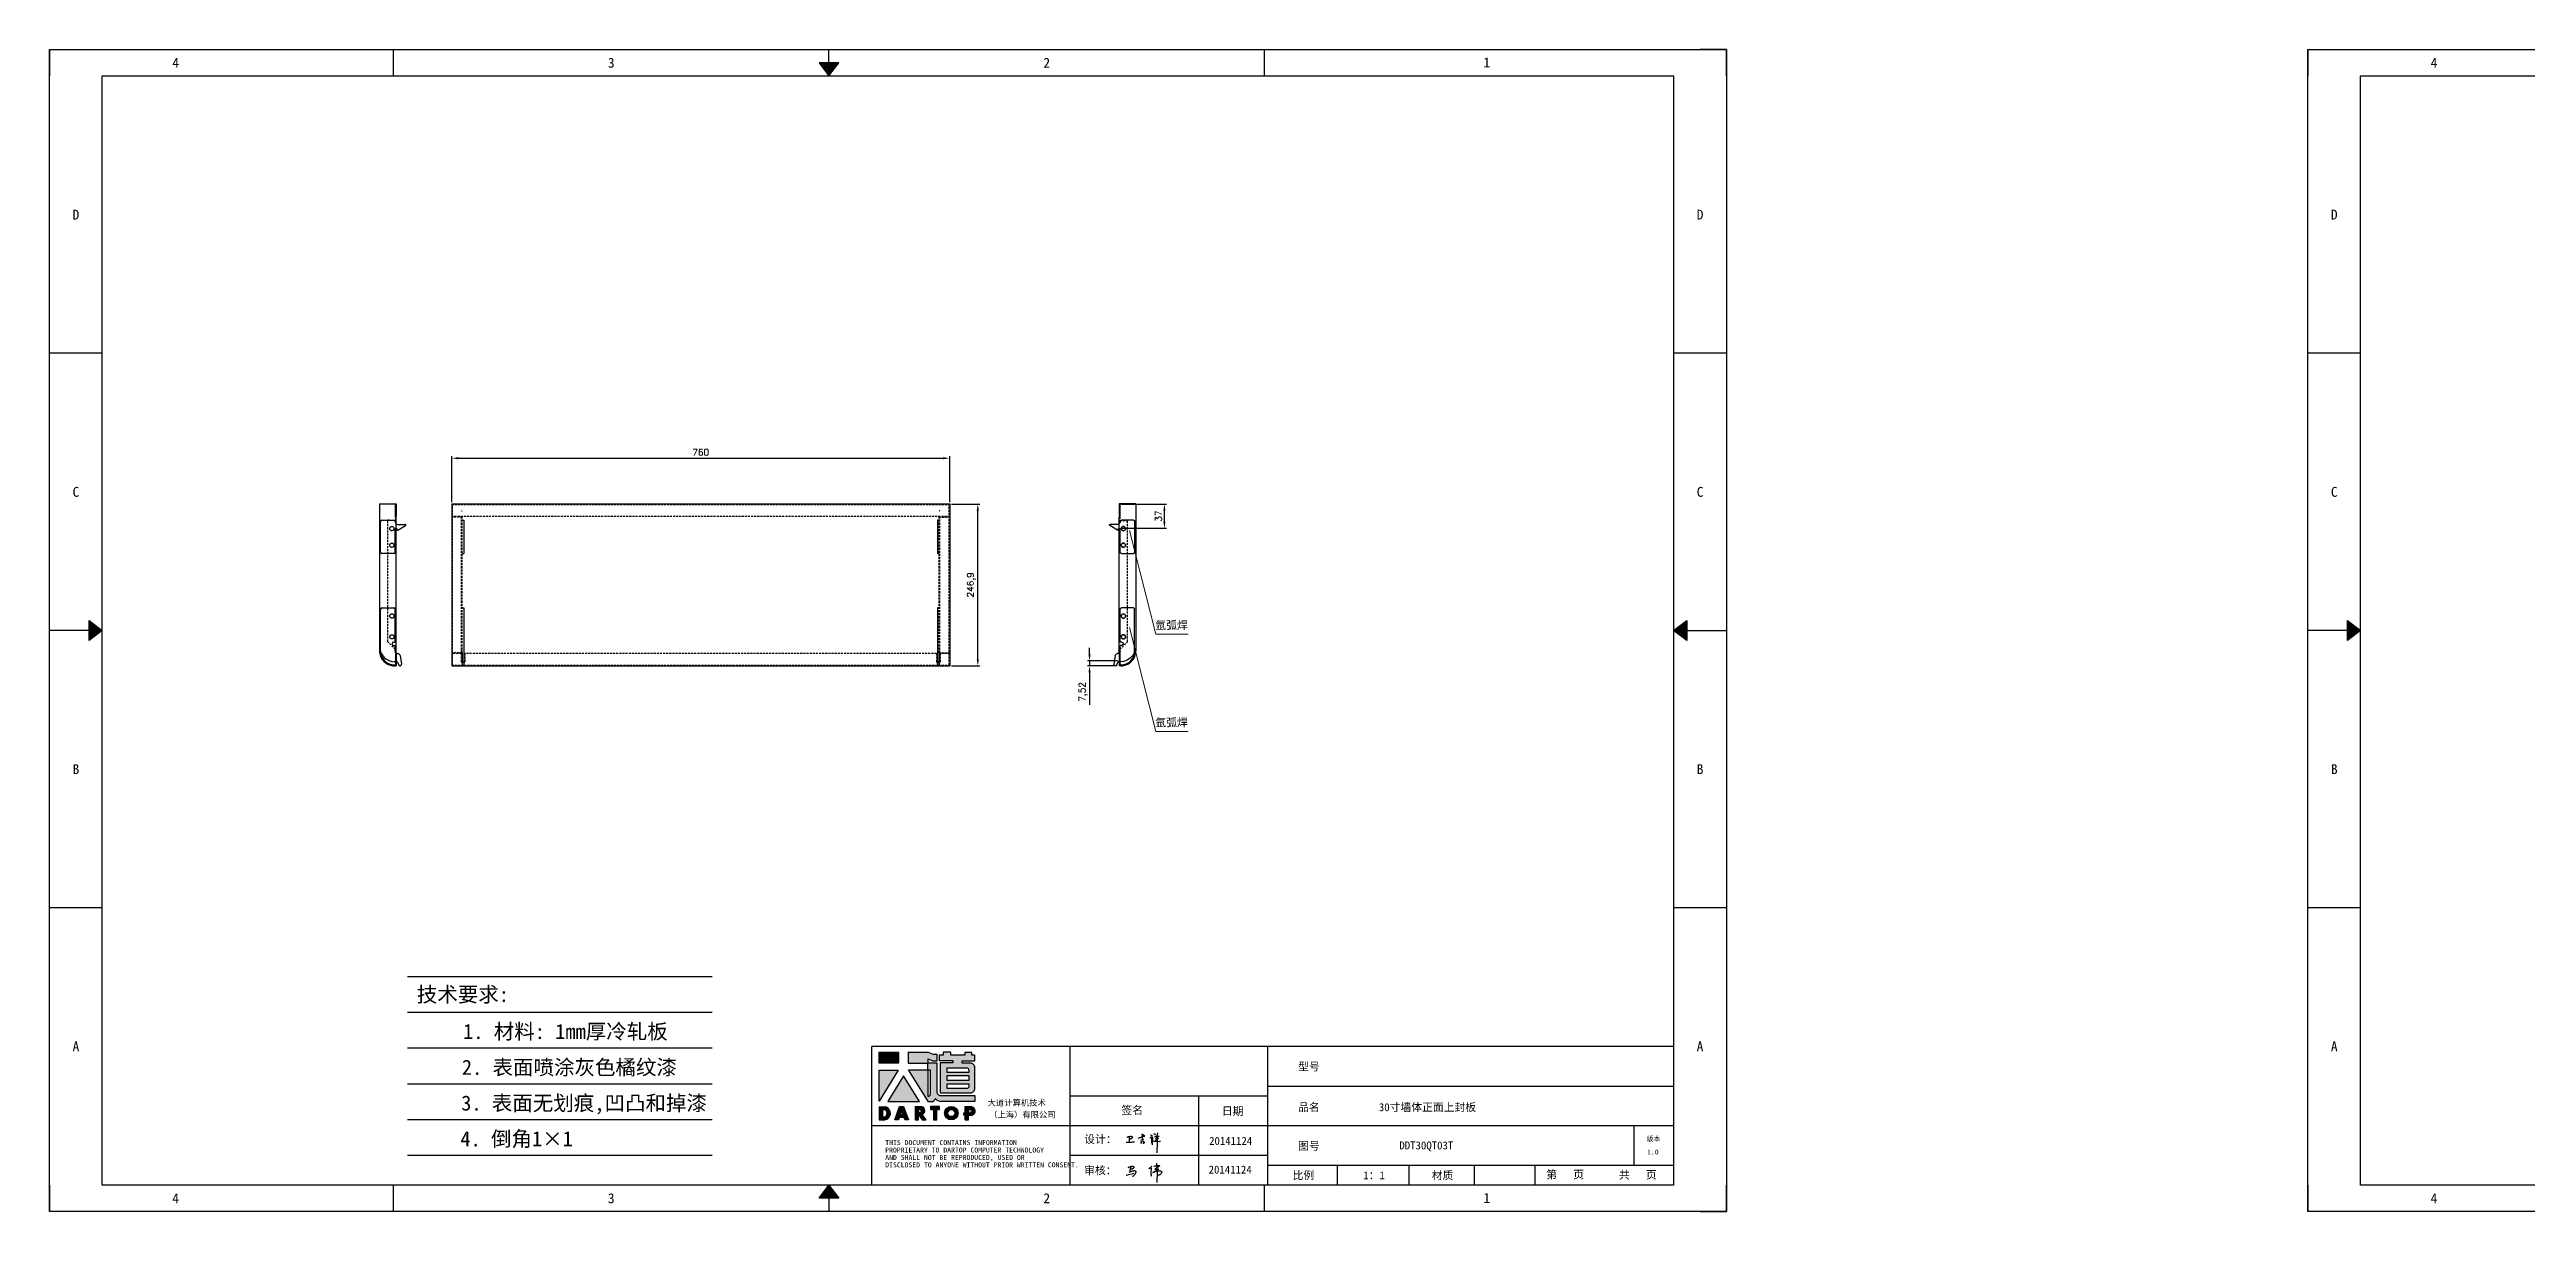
# Model space of a CAD drawing. Header units: millimetres. Extents: x 25928 to 50356, y -44172 to 20163.
# Drawn here: x 27095 to 30876, y -4038 to -2265 of the extents above; entities that cross this region are included whole.
import ezdxf
from ezdxf.enums import TextEntityAlignment as Align

# ---------------------------------------------------------------- set-up
doc = ezdxf.new("R2010")
doc.units = ezdxf.units.MM
doc.linetypes.add('DOT', pattern=[0.25, 0, -0.25])
doc.linetypes.add('HIDDEN2', pattern=[4.7625, 3.175, -1.5875])
for name, color, linetype in [('4', 7, 'Continuous'), ('hidden', 3, 'HIDDEN2'), ('print', 30, 'Continuous')]:
    doc.layers.add(name, color=color, linetype=linetype)
doc.layers.add('dim', color=2, linetype='Continuous', lineweight=9)
doc.styles.add('Dartop', font='')
doc.styles.add('HZ', font='')
doc.styles.add('hzHT', font='simhei.ttf')
doc.styles.get("Standard").update_dxf_attribs({"font": 'txt', "bigfont": 'gbcbig.shx'})
doc.styles.get('Dartop').set_extended_font_data('FangSong_GB2312')
doc.styles.get('HZ').set_extended_font_data('SimSun')
doc.dimstyles.new('2-small', dxfattribs={"dimtxt": 10, "dimasz": 10, "dimexe": 3, "dimexo": 3, "dimgap": 4, "dimtad": 1, "dimtxsty": 'Standard', "dimcen": 5, "dimadec": 0, "dimazin": 0, "dimtfac": 1, "dimtmove": 0, "dimatfit": 3, "dimfxl": 0, "dimarcsym": 0})

# ---------------------------------------------------------------- blocks, each defined once
blk = doc.blocks.new('*U405')
at = {"color": 254, "linetype": 'Continuous', "extrusion": (0, 0, -1)}
for points in [[(-17, 0.333), (-16.812, 0.25), (-17, 0.5)], [(-17, 0.333), (-17, 0.5), (-17.188, 0.25)], [(-17, 0.333), (-17.188, 0.25), (-16.812, 0.25)]]:
    blk.add_solid(points, dxfattribs=at)
blk = doc.blocks.new('*U404')
at = {"color": 254, "linetype": 'Continuous', "extrusion": (0, 0, -1)}
for points in [[(-33.167, 11), (-33, 11), (-33.25, 11.188)], [(-33.167, 11), (-33.25, 10.812), (-33, 11)], [(-33.167, 11), (-33.25, 11.188), (-33.25, 10.812)]]:
    blk.add_solid(points, dxfattribs=at)
blk = doc.blocks.new('*U406')
at = {"color": 254, "linetype": 'Continuous'}
for points in [[(17, 21.667), (17.188, 21.75), (16.812, 21.75)], [(17, 21.667), (16.812, 21.75), (17, 21.5)], [(17, 21.667), (17, 21.5), (17.188, 21.75)]]:
    blk.add_solid(points, dxfattribs=at)
blk = doc.blocks.new('*U403')
at = {"color": 254, "linetype": 'Continuous', "extrusion": (0, 0, -1)}
for points in [[(-0.833, 11), (-0.75, 10.812), (-0.75, 11.188)], [(-0.833, 11), (-0.75, 11.188), (-1, 11)], [(-0.833, 11), (-1, 11), (-0.75, 10.812)]]:
    blk.add_solid(points, dxfattribs=at)
blk = doc.blocks.new('dadao')
for p, q in [((48, 19.2), (44.9, 10.4)), ((44.9, 10.4), (51.2, 10.4)), ((51.2, 10.4), (48, 19.2))]:
    blk.add_line(p, q)
for points in [[(41.8, 121.6), (41.8, 143.7), (-0.4, 143.7), (-0.4, 121.6), (41.8, 121.6)], [(104.8, 122), (104.8, 130.3), (114.1, 126.3), (124.2, 126.3), (124.2, 139.6), (115.9, 139.6), (105.1, 143.9), (61.5, 143.9)], [(61.7, 144), (61.7, 121.3), (103.9, 121.3)], [(113.4, 38.7), (105.1, 38.7), (63, 106.5), (103.9, 106.5), (103.9, 120.9), (103.9, 121.3)], [(109.7, 53.6), (109.7, 106.2), (104.3, 106.2), (104.3, 50.4), (106.6, 50.4)], [(144.6, 94.4), (144.6, 84.8), (192, 84.8), (192, 94.1), (144.9, 94.1)], [(0, 28), (0, 0), (11.8, 0)], [(0.1, 28), (14, 28)], [(7.1, 21.8), (7.1, 6.1), (12, 6.1)], [(7.1, 21.8), (11.4, 21.8)], [(76.8, 28.2), (76.8, 0), (84.1, 0), (84.1, 11.1), (91.6, -0.1), (100.3, -0.1), (91.7, 11.1)], [(76.8, 28.2), (90.6, 28.2)], [(84, 22.7), (84, 15.3), (87.2, 15.3)], [(84, 22.7), (87.3, 22.7)], [(120.2, 45), (119.5, 45), (119.5, 44.6)], [(183.7, 0), (183.7, 9.6), (180.6, 9.6), (180.6, 14.9), (183.8, 14.9), (183.8, 28.1), (196.1, 28.1), (196.5, 28.1)], [(183.7, 0), (190.9, 0), (190.9, 9.6), (198.8, 9.6)], [(194.9, 22.3), (190.8, 22.3), (190.8, 15), (194.4, 15)]]:
    blk.add_lwpolyline(points)
for points in [[(-0.3, 106.2), (40.4, 106.2), (-0.3, 39.7), (-0.3, 106.2)], [(51.7, 94.1), (18.4, 39.3), (86.2, 39.3)], [(43.8, 28.2), (51.8, 28.2), (62.6, -0.1), (55, -0.1), (53.2, 5), (42.9, 5), (41.1, 0), (33.6, 0)], [(110, 28.1), (110, 21.9), (116, 21.9), (116, -0.1), (123.2, -0.1), (123.2, 22), (129.2, 22), (129.2, 28.1), (110, 28.1)]]:
    blk.add_lwpolyline(points, close=True)
for points in [[(104.8, 122), (123.4, 122), (123.4, 60, 0.414214), (131.4, 52), (204.8, 52), (204.8, 39.1), (131.7, 39.1)], [(144.3, 110.8), (144.3, 101.8), (192.3, 101.8), (192.3, 105.5, 0.414214), (187.3, 110.5), (144.3, 110.5)], [(144.6, 77), (144.6, 67.5), (187.6, 67.5, 0.414214), (192.6, 72.5), (192.6, 76.4), (144.6, 76.4)]]:
    blk.add_lwpolyline(points, format="xyb")
blk.add_lwpolyline([(137.1, 144.2), (137.1, 137.9), (128.3, 137.9), (128.3, 126.5), (157.3, 126.5), (157.3, 121.5), (130.3, 121.5), (130.3, 57.5), (194.4, 57.5, 0.414214), (204.4, 67.5), (204.4, 111.3, 0.414214), (194.4, 121.3), (177.5, 121.3), (177.5, 126.3), (204.7, 126.3), (204.7, 137.7), (198.2, 137.7), (198.2, 143.9), (183.3, 143.9), (183.3, 138), (153, 138), (153, 144.2), (137.1, 144.2)], format="xyb", close=True)
for radius in [14.5, 7.44]:
    blk.add_circle((154.2, 14.2), radius)
for centre, radius, start, end in [((99.2, 60.7), 12.6, 305.6399, 325.969), ((8.5, 13.9), 8.49, 294.2143, 69.7177), ((9.6, 14.2), 14.4, 278.6604, 72.3203), ((86.4, 19), 3.8, 282.527, 76.7196), ((88.6, 19.4), 8.95, 290.6073, 77.2124), ((111.6, 46.7), 8.19, 282.9811, 347.6627), ((136, 61.7), 22.9, 226.7358, 259.3209), ((193.7, 18.7), 3.8, 280.9891, 72.5513), ((195.7, 18.6), 9.51, 288.8959, 85.2442)]:
    blk.add_arc(centre, radius, start, end)
blk = doc.blocks.new('h')
for p, q in [((20768, -2361), (20773, -2359)), ((20769, -2367), (20770, -2371)), ((20770, -2371), (20771, -2378)), ((20771, -2378), (20771, -2371)), ((20772, -2369), (20775, -2368)), ((20773, -2332), (20775, -2339)), ((20773, -2359), (20784, -2355)), ((20789, -2341), (20774, -2332)), ((20775, -2339), (20776, -2351)), ((20776, -2351), (20775, -2357)), ((20780, -2366), (20781, -2366)), ((20782, -2369), (20780, -2377)), ((20780, -2377), (20788, -2371)), ((20782, -2367), (20782, -2369)), ((20846, -2343), (20848, -2353)), ((20848, -2353), (20849, -2370)), ((20849, -2370), (20848, -2424))]:
    blk.add_line(p, q)
for points in [[(20697, -2372, 0.002073), (20711, -2372, 0.016137), (20720, -2371, 0.008314), (20737, -2369)], [(20699, -2348, -0.029745), (20705, -2345, -0.046842), (20708, -2344, -0.00919), (20714, -2343, -0.018517), (20717, -2343, -0.037841), (20720, -2342, -0.039541), (20723, -2343, -0.149785), (20726, -2344, -0.204935), (20727, -2347, -0.074872), (20727, -2348, -0.061615), (20726, -2350, -0.034204), (20724, -2353, -0.045776), (20722, -2354, -0.054985), (20720, -2355, -0.036348), (20717, -2357, -0.067752), (20716, -2357, -0.043553), (20713, -2357)], [(20755, -2352, -0.024077), (20760, -2350, -0.013147), (20769, -2347, -0.00522), (20775, -2344, -0.018517), (20777, -2343, -0.008274), (20786, -2341, -0.039541), (20788, -2341, -0.079216), (20789, -2341, -0.204935)], [(20813, -2350, 0.007348), (20816, -2349, 0.008421), (20818, -2347, 0.009459), (20820, -2346, -0.016325), (20821, -2346, -0.173771), (20822, -2345, -0.085159), (20824, -2346, -0.125883), (20826, -2348, -0.160659), (20827, -2350, -0.010447), (20826, -2352, -0.008247), (20826, -2355, -0.002698), (20825, -2374, 0.001562), (20824, -2384, 0.016137)], [(20817, -2335, -0.053561), (20820, -2336, -0.075272), (20821, -2337, -0.005295), (20822, -2338, -0.009337), (20823, -2339, -0.026146), (20824, -2340, -0.016644), (20824, -2341)], [(20832, -2329, -0.053561), (20835, -2330, -0.075272), (20837, -2331, -0.005295), (20838, -2333, -0.009337), (20838, -2333, -0.026146), (20839, -2334, -0.016644), (20840, -2335)], [(20836, -2344, -0.02797), (20842, -2343, -0.048868), (20846, -2342, -0.00919), (20851, -2341, -0.018517), (20854, -2341, -0.037841), (20857, -2341, -0.039541), (20859, -2342, -0.018282), (20841, -2355, -0.000937)], [(20848, -2340, 0.021784), (20850, -2336, 0.028296), (20851, -2332, 0.008136), (20852, -2328, 0.028913), (20852, -2327, 0.08193), (20852, -2326, 0.075058), (20852, -2325, 0.275043)]]:
    blk.add_lwpolyline(points, format="xyb")
for points in [[(20711, -2344), (20711, -2344), (20711, -2356), (20711, -2368), (20711, -2372)], [(20822, -2351), (20822, -2359), (20822, -2365), (20822, -2369), (20821, -2376), (20824, -2369), (20827, -2366), (20829, -2366)], [(20841, -2355), (20850, -2355), (20855, -2354), (20846, -2361), (20841, -2364), (20833, -2368), (20863, -2367), (20866, -2367)]]:
    blk.add_lwpolyline(points)
for centre, radius, start, end in [((20774, -2371), 2.3, 121.9907, 163.6016), ((20788, -2406), 40.3, 100.6183, 108.2482), ((20781, -2368), 1.15, 9.4675, 90)]:
    blk.add_arc(centre, radius, start, end)
blk = doc.blocks.new('DDDDDD')
for p, q in [((19696.1, 37799.5), (19696.1, 37810.9)), ((19705.1, 37799.3), (19698, 37811.4)), ((19689.8, 37775.3), (19689.8, 37793.5)), ((19691.8, 37795.5), (19692.1, 37795.5)), ((19738.6, 37773.3), (19691.8, 37773.3)), ((19704.7, 37798.5), (19703.6, 37798.5)), ((19738.6, 37795.5), (19703.6, 37795.5)), ((19740.6, 37793.5), (19740.6, 37775.3))]:
    blk.add_line(p, q)
for centre in [(19702.5, 37790.5), (19727.9, 37790.5)]:
    blk.add_circle(centre, 3.25)
for centre, radius, start, end in [((19697.1, 37810.9), 1, 30.6997, 180), ((19691.8, 37793.5), 2, 90, 180), ((19691.8, 37775.3), 2, 180, 270), ((19692.1, 37799.5), 4, 270, 0), ((19703.6, 37797), 1.5, 90, 270), ((19704.7, 37799), 0.5, 270, 30.6997), ((19738.6, 37793.5), 2, 0, 90), ((19738.6, 37775.3), 2, 270, 0)]:
    blk.add_arc(centre, radius, start, end)
blk = doc.blocks.new('GFARGAR')
for p, q in [((19915.4, 37803.7), (19928.7, 37805.7)), ((19842.4, 37776), (19842.4, 37794.2)), ((19894.9, 37796.2), (19844.4, 37796.2)), ((19910, 37774), (19844.4, 37774)), ((19894.9, 37793.7), (19894.9, 37796.2)), ((19899.9, 37793.7), (19899.9, 37796.2)), ((19908.9, 37796.2), (19899.9, 37796.2)), ((19912.4, 37799.7), (19912.4, 37800.2)), ((19924.6, 37799.1), (19930, 37801.9))]:
    blk.add_line(p, q)
for centre in [(19855.1, 37791.1), (19886.8, 37791.1)]:
    blk.add_circle(centre, 3.25)
for centre, radius, start, end in [((19929, 37803.7), 2, 298.0725, 98.5308), ((19844.4, 37794.2), 2, 90, 180), ((19844.4, 37776), 2, 180, 270), ((19897.4, 37793.7), 2.5, 180, 0), ((19908.9, 37799.7), 3.5, 270, 0), ((19900.9, 37796.2), 24, 292.1424, 356.2875), ((19915.9, 37800.2), 3.5, 98.5308, 180), ((19925.5, 37797.3), 2, 118.0725, 230.0086), ((19922.9, 37794.2), 2, 12.8853, 50.0086)]:
    blk.add_arc(centre, radius, start, end)
blk = doc.blocks.new('*D542')
at = {"layer": 'Defpoints', "color": 0}
for p in [(28469.2, -2888.5), (27709.2, -2958.4, 68.2), (28469.2, -2958.4, 68.2)]:
    blk.add_point(p, dxfattribs=at)
at = {"layer": 'dim', "color": 0, "lineweight": -2}
for p, q in [((27709.2, -2955.4), (27709.2, -2885.5)), ((27719.2, -2888.5), (28459.2, -2888.5)), ((28469.2, -2955.4), (28469.2, -2885.5))]:
    blk.add_line(p, q, dxfattribs=at)
at = {"layer": 'dim', "color": 0}
for points in [[(27719.2, -2886.9), (27719.2, -2890.2), (27709.2, -2888.5)], [(28459.2, -2886.9), (28459.2, -2890.2), (28469.2, -2888.5)]]:
    blk.add_solid(points, dxfattribs=at)
at = {"layer": 'dim', "color": 0, "insert": (28089.2, -2879.5), "char_height": 10, "attachment_point": 5}
blk.add_mtext('760', dxfattribs=at)
blk = doc.blocks.new('*D543')
at = {"layer": 'Defpoints', "color": 0}
for p in [(28728.1, -2958.4, 78.2), (28797, -2958.4), (28727.8, -2995.5, 78.2)]:
    blk.add_point(p, dxfattribs=at)
at = {"layer": 'dim', "color": 0, "lineweight": -2}
for p, q in [((28731.1, -2958.4), (28800, -2958.4)), ((28797, -2985.5), (28797, -2968.4)), ((28730.8, -2995.5), (28800, -2995.5))]:
    blk.add_line(p, q, dxfattribs=at)
at = {"layer": 'dim', "color": 0}
for points in [[(28795.3, -2968.4), (28798.6, -2968.4), (28797, -2958.4)], [(28795.3, -2985.5), (28798.6, -2985.5), (28797, -2995.5)]]:
    blk.add_solid(points, dxfattribs=at)
at = {"layer": 'dim', "color": 0, "insert": (28788, -2976.9), "char_height": 10, "attachment_point": 5, "rotation": 90}
blk.add_mtext('37', dxfattribs=at)
blk = doc.blocks.new('*D544')
at = {"layer": 'Defpoints', "color": 0}
for p in [(28682.7, -3205.3), (28728.1, -3205.3, 78.2), (28728.3, -3197.7, 78.2)]:
    blk.add_point(p, dxfattribs=at)
at = {"layer": 'dim', "color": 0, "lineweight": -2}
for p, q in [((28725.3, -3197.7), (28679.7, -3197.7)), ((28725.1, -3205.3), (28679.7, -3205.3)), ((28682.7, -3187.7), (28682.7, -3177.7)), ((28682.7, -3197.7), (28682.7, -3205.3)), ((28682.7, -3215.3), (28682.7, -3264.9))]:
    blk.add_line(p, q, dxfattribs=at)
at = {"layer": 'dim', "color": 0}
for points in [[(28681, -3187.7), (28684.3, -3187.7), (28682.7, -3197.7)], [(28681, -3215.3), (28684.3, -3215.3), (28682.7, -3205.3)]]:
    blk.add_solid(points, dxfattribs=at)
at = {"layer": 'dim', "color": 0, "insert": (28672.8, -3245.1), "char_height": 10, "attachment_point": 5, "rotation": 90}
blk.add_mtext('7,52', dxfattribs=at)
blk = doc.blocks.new('*D545')
at = {"layer": 'Defpoints', "color": 0}
for p in [(28469.2, -2958.4, 68.2), (28512.1, -2958.4), (28469.2, -3205.3, 13.9)]:
    blk.add_point(p, dxfattribs=at)
at = {"layer": 'dim', "color": 0, "lineweight": -2}
for p, q in [((28472.2, -2958.4), (28515.1, -2958.4)), ((28512.1, -3195.3), (28512.1, -2968.4)), ((28472.2, -3205.3), (28515.1, -3205.3))]:
    blk.add_line(p, q, dxfattribs=at)
at = {"layer": 'dim', "color": 0}
for points in [[(28510.5, -2968.4), (28513.8, -2968.4), (28512.1, -2958.4)], [(28510.5, -3195.3), (28513.8, -3195.3), (28512.1, -3205.3)]]:
    blk.add_solid(points, dxfattribs=at)
at = {"layer": 'dim', "color": 0, "insert": (28502.3, -3081.8), "char_height": 10, "attachment_point": 5, "rotation": 90}
blk.add_mtext('246,9', dxfattribs=at)

msp = doc.modelspace()

# ---------------------------------------------------------------- hatches: boundary and pattern name
for points in [[(28391.432, -3795.289), (28361.297, -3795.289), (28361.297, -3811.034), (28391.432, -3811.034)], [(28390.461, -3822.05), (28361.378, -3822.05), (28361.378, -3869.536)], [(28398.524, -3830.667), (28374.749, -3869.852), (28423.16, -3869.852)], [(28453.9, -3877.87), (28440.142, -3877.87), (28440.142, -3882.235), (28444.434, -3882.235), (28444.434, -3897.964), (28449.574, -3897.964), (28449.574, -3882.224), (28453.9, -3882.224)]]:
    msp.add_hatch(color=0).paths.add_polyline_path(points)
h = msp.add_hatch(color=0)
h.paths.add_polyline_path([(28436.466, -3804.858), (28443.116, -3807.731), (28450.307, -3807.731), (28450.307, -3798.214), (28444.375, -3798.214), (28436.645, -3795.162), (28405.671, -3795.162), (28405.671, -3811.257), (28435.808, -3811.257), (28435.808, -3811.582), (28435.808, -3821.869), (28406.584, -3821.869), (28436.643, -3870.245), (28442.596, -3870.245, 0.27937482), (28446.941, -3866.02), (28446.941, -3865.797), (28447.466, -3865.797, 0.14314537), (28455.661, -3869.967), (28507.895, -3869.967), (28507.895, -3860.793), (28455.438, -3860.793, -0.41421356), (28449.725, -3855.079), (28449.725, -3810.748), (28436.466, -3810.748)])
h.paths.add_polyline_path([(28436.112, -3822.075), (28439.942, -3822.076), (28439.942, -3859.622, -0.08893574), (28437.723, -3861.905), (28436.099, -3861.905)], flags=16)
h = msp.add_hatch(color=0)
h.paths.add_polyline_path([(28507.805, -3799.547), (28503.157, -3799.547), (28503.157, -3795.126), (28492.534, -3795.126), (28492.534, -3799.326), (28470.847, -3799.326), (28470.847, -3794.905), (28459.489, -3794.905), (28459.489, -3799.408), (28453.212, -3799.408), (28453.212, -3807.558), (28473.924, -3807.558), (28473.924, -3811.163), (28454.624, -3811.163), (28454.624, -3856.802), (28500.441, -3856.802, 0.41421356), (28507.583, -3849.66), (28507.583, -3818.405, 0.41421356), (28500.441, -3811.263), (28488.33, -3811.263), (28488.33, -3807.726), (28507.805, -3807.726)])
h.paths.add_polyline_path([(28495.381, -3819.001, -0.41421356), (28498.952, -3822.572), (28498.952, -3825.19), (28464.65, -3825.19), (28464.65, -3819.001)], flags=16)
h.paths.add_polyline_path([(28498.731, -3830.717), (28498.731, -3837.349), (28464.872, -3837.349), (28464.872, -3830.717)], flags=16)
h.paths.add_polyline_path([(28499.173, -3843.318), (28499.173, -3846.157, -0.41421356), (28495.602, -3849.728), (28464.872, -3849.728), (28464.872, -3843.318)], flags=16)
h = msp.add_hatch(color=0)
h.paths.add_polyline_path([(28371.569, -3877.942), (28361.591, -3877.942), (28361.591, -3897.904), (28369.995, -3897.904, 0.79301591)])
h.paths.add_polyline_path([(28370.143, -3893.533), (28366.654, -3893.533), (28366.654, -3882.313), (28369.757, -3882.313, -0.67136089)], flags=16)
h = msp.add_hatch(color=0)
h.paths.add_polyline_path([(28398.599, -3877.777), (28392.905, -3877.777), (28385.582, -3897.926), (28390.976, -3897.926), (28392.245, -3894.355), (28399.552, -3894.355), (28400.848, -3897.969), (28406.286, -3897.969)])
h.paths.add_polyline_path([(28398.155, -3890.506), (28393.628, -3890.506), (28395.85, -3884.175)], flags=16)
h = msp.add_hatch(color=0)
h.paths.add_polyline_path([(28426.277, -3877.791), (28416.464, -3877.791), (28416.464, -3897.937), (28421.649, -3897.937), (28421.649, -3889.95), (28426.979, -3898.009), (28433.246, -3898.009), (28427.111, -3890.001, 0.74405494)])
h.paths.add_polyline_path([(28421.602, -3886.969), (28421.602, -3881.678), (28423.92, -3881.678, -0.79680897), (28423.885, -3886.969)], flags=16)
h = msp.add_hatch(color=0)
h.paths.add_polyline_path([(28461.379, -3887.792, 1), (28482.065, -3887.792, 1)])
h.paths.add_polyline_path([(28477.036, -3887.792, -1), (28466.409, -3887.792, -1)], flags=16)
h = msp.add_hatch(color=0)
h.paths.add_polyline_path([(28501.907, -3877.839), (28501.61, -3877.839), (28492.862, -3877.839), (28492.862, -3887.241), (28490.54, -3887.241), (28490.54, -3891.057), (28492.824, -3891.057), (28492.824, -3897.902), (28497.931, -3897.902), (28497.931, -3891.031), (28503.543, -3891.031, 0.81230381)])
h.paths.add_polyline_path([(28497.855, -3887.215), (28497.855, -3881.956), (28500.762, -3881.956, -0.77821343), (28500.465, -3887.215)], flags=16)

# ---------------------------------------------------------------- linework, layer by layer
at = {"color": 0, "linetype": 'DOT'}
for p, q in [((27095.335, -2265.059), (29614.507, -2265.059)), ((30542.206, -2265.059), (33061.378, -2265.059)), ((27095.335, -3997.446), (27095.335, -2305.347)), ((29654.795, -2305.347), (29654.795, -3997.446)), ((30542.206, -3997.446), (30542.206, -2305.347)), ((29614.507, -4037.734), (27095.335, -4037.734)), ((33061.378, -4037.734), (30542.206, -4037.734))]:
    msp.add_line(p, q, dxfattribs=at)
at = {"color": 0}
for p, q in [((27095.335, -2265.059), (27095.335, -2305.347)), ((27620.249, -2305.347), (27620.249, -2265.059)), ((28285.002, -2285.203), (28285.002, -2265.059)), ((28949.755, -2305.347), (28949.755, -2265.059)), ((29654.795, -2265.059), (29614.507, -2265.059)), ((29654.795, -2305.347), (29654.795, -2265.059)), ((30542.206, -2265.059), (30542.206, -2305.347)), ((27175.911, -3997.446), (27175.911, -2305.347)), ((27175.911, -2305.347), (29574.219, -2305.347)), ((29574.219, -2305.347), (29574.219, -3997.446)), ((30622.782, -3997.446), (30622.782, -2305.347)), ((30622.782, -2305.347), (33021.09, -2305.347)), ((27175.911, -2728.372), (27095.335, -2728.372)), ((29654.795, -2728.372), (29574.219, -2728.372)), ((30622.782, -2728.372), (30542.206, -2728.372)), ((27155.767, -3151.396), (27095.335, -3151.396)), ((29594.363, -3151.396), (29654.795, -3151.396)), ((30602.638, -3151.396), (30542.206, -3151.396)), ((27175.911, -3574.421), (27095.335, -3574.421)), ((29654.795, -3574.421), (29574.219, -3574.421)), ((30622.782, -3574.421), (30542.206, -3574.421)), ((29574.219, -3785.933), (28350.47, -3785.933)), ((28350.47, -3997.446), (28350.47, -3785.933)), ((28652.63, -3785.933), (28652.63, -3997.446)), ((28954.791, -3997.446), (28954.791, -3785.933)), ((28954.791, -3846.365), (29574.219, -3846.365)), ((28652.63, -3861.473), (28954.791, -3861.473)), ((28849.034, -3861.473), (28849.034, -3997.446)), ((28350.47, -3906.797), (28652.63, -3906.797)), ((28652.63, -3906.797), (29574.219, -3906.797)), ((29513.787, -3967.23), (29513.787, -3906.797)), ((28652.63, -3952.122), (28954.791, -3952.122)), ((28954.791, -3967.23), (29574.219, -3967.23)), ((29061.098, -3997.446), (29061.098, -3967.23)), ((29170.655, -3997.446), (29170.655, -3967.23)), ((29270.252, -3997.446), (29270.252, -3967.23)), ((29362.707, -3997.446), (29362.707, -3967.23)), ((27095.335, -3997.446), (27095.335, -4037.734)), ((29574.219, -3997.446), (27175.911, -3997.446)), ((27620.249, -4037.734), (27620.249, -3997.446)), ((28949.755, -4037.734), (28949.755, -3997.446)), ((29654.795, -4037.734), (29654.795, -3997.446)), ((30542.206, -3997.446), (30542.206, -4037.734)), ((33021.09, -3997.446), (30622.782, -3997.446)), ((28285.002, -4017.59), (28285.002, -4037.734)), ((29614.507, -4037.734), (29654.795, -4037.734))]:
    msp.add_line(p, q, dxfattribs=at)
for p, q in [((27598.792, -2958.352, 78.203), (27598.792, -3182.392, 78.203)), ((27598.792, -2958.352, 78.203), (27624.192, -2958.352, 78.203)), ((27623.192, -2959.352, 78.203), (27623.192, -2977.352, 78.203)), ((27623.192, -2978.352, 78.203), (27623.192, -2959.912, 78.203)), ((27623.192, -2977.352, 78.203), (27624.192, -2977.352, 78.203)), ((27623.192, -2978.352, 78.203), (27624.192, -2978.352, 78.203)), ((27624.192, -2958.352, 78.203), (27624.192, -2977.352, 78.203)), ((27624.192, -3185.252, 78.203), (27624.192, -2978.352, 78.203)), ((27709.208, -2958.352, 72.715), (27709.208, -3182.392, 22.86)), ((27709.208, -2958.352, 68.157), (28469.208, -2958.352, 68.157)), ((27725.208, -2983.212, 78.203), (27727.708, -2983.212, 78.203)), ((27727.708, -2983.212, 78.203), (27727.708, -3034.012, 78.203)), ((28450.708, -2983.212, 78.203), (28450.708, -3034.012, 78.203)), ((28453.208, -2983.212, 78.203), (28450.708, -2983.212, 78.203)), ((28469.208, -2958.352, 68.157), (28469.208, -3205.252, 13.91)), ((28728.064, -2958.352, 78.203), (28728.064, -2977.352, 78.203)), ((28753.464, -2958.352, 78.203), (28728.064, -2958.352, 78.203)), ((28729.064, -2977.352, 78.203), (28728.064, -2977.352, 78.203)), ((28729.064, -2978.352, 78.203), (28728.064, -2978.352, 78.203)), ((28728.064, -3185.252, 78.203), (28728.064, -2978.352, 78.203)), ((28729.064, -2959.352, 78.203), (28729.064, -2977.352, 78.203)), ((28729.064, -2978.352, 78.203), (28729.064, -2959.912, 78.203)), ((28753.464, -2958.352, 78.203), (28753.464, -3182.392, 78.203)), ((27725.208, -3034.012, 78.203), (27727.708, -3034.012, 78.203)), ((28453.208, -3034.012, 78.203), (28450.708, -3034.012, 78.203)), ((27709.208, -3068.802, 45.508), (27709.208, -3205.252, 45.508)), ((27725.208, -3116.612, 78.203), (27727.708, -3116.612, 78.203)), ((27727.708, -3116.612, 78.203), (27727.708, -3185.252, 78.203)), ((28450.708, -3116.612, 78.203), (28450.708, -3185.252, 78.203)), ((28453.208, -3116.612, 78.203), (28450.708, -3116.612, 78.203)), ((27600.292, -3182.392, 78.203), (27599.792, -3182.392, 78.203)), ((27621.652, -3203.692, 78.203), (27623.192, -3203.692, 78.203)), ((27621.652, -3204.252, 78.203), (27623.192, -3204.252, 78.203)), ((27621.652, -3205.252, 78.203), (27624.192, -3205.252, 78.203)), ((27623.192, -3185.252, 78.203), (27624.192, -3185.252, 78.203)), ((27623.192, -3185.252, 78.203), (27623.192, -3203.692, 78.203)), ((27623.192, -3186.252, 78.203), (27623.192, -3204.252, 78.203)), ((27623.192, -3186.252, 78.203), (27624.192, -3186.252, 78.203)), ((27624.192, -3186.252, 78.203), (27624.192, -3205.252, 78.203)), ((27709.208, -3205.252, 22.86), (28469.208, -3205.252, 22.86)), ((27725.208, -3185.252, 78.203), (27725.208, -3205.148, 78.203)), ((27725.208, -3199.112, 78.203), (27727.708, -3199.112, 78.203)), ((27725.208, -3205.148, 78.203), (27727.708, -3205.148, 78.203)), ((27727.708, -3185.252, 78.203), (27727.708, -3205.148, 78.203)), ((28450.708, -3185.252, 78.203), (28450.708, -3205.148, 78.203)), ((28453.208, -3199.112, 78.203), (28450.708, -3199.112, 78.203)), ((28453.208, -3205.148, 78.203), (28450.708, -3205.148, 78.203)), ((28453.208, -3185.252, 78.203), (28453.208, -3205.148, 78.203)), ((28729.064, -3185.252, 78.203), (28728.064, -3185.252, 78.203)), ((28728.064, -3186.252, 78.203), (28728.064, -3205.252, 78.203)), ((28729.064, -3186.252, 78.203), (28728.064, -3186.252, 78.203)), ((28730.604, -3205.252, 78.203), (28728.064, -3205.252, 78.203)), ((28729.064, -3185.252, 78.203), (28729.064, -3203.692, 78.203)), ((28729.064, -3186.252, 78.203), (28729.064, -3204.252, 78.203)), ((28730.604, -3203.692, 78.203), (28729.064, -3203.692, 78.203)), ((28730.604, -3204.252, 78.203), (28729.064, -3204.252, 78.203)), ((28751.964, -3182.392, 78.203), (28752.464, -3182.392, 78.203)), ((28784.668, -3964.275), (28785.535, -3971.517)), ((28782.395, -3976.779), (28779.426, -3978.386)), ((28784.532, -3975.638), (28782.395, -3976.779)), ((28782.517, -3973.235), (28786.293, -3973.235)), ((28788.306, -3973.052), (28784.532, -3975.638)), ((28785.676, -3976.864), (28785.355, -3993.503)), ((28785.535, -3971.517), (28785.676, -3976.864)), ((28786.293, -3973.235), (28788.306, -3973.052))]:
    msp.add_line(p, q)
for points in [[(28285.002, -2305.347), (28300.11, -2285.203), (28269.894, -2285.203), (28285.002, -2305.347)], [(27175.911, -3151.396), (27155.767, -3166.504), (27155.767, -3136.288), (27175.911, -3151.396)], [(29574.219, -3151.396), (29594.363, -3136.288), (29594.363, -3166.504), (29574.219, -3151.396)], [(30622.782, -3151.396), (30602.638, -3166.504), (30602.638, -3136.288), (30622.782, -3151.396)], [(28285.002, -3997.446), (28300.11, -4017.59), (28269.894, -4017.59), (28285.002, -3997.446)]]:
    msp.add_lwpolyline(points, close=True, dxfattribs=at)
for points in [[(28741.693, -3970.623, -0.02974503), (28743.42, -3969.757, -0.04684215), (28744.59, -3969.381, -0.00919025), (28746.415, -3969.012, -0.01851715), (28747.329, -3968.88, -0.03784064), (28748.273, -3968.85, -0.03954126), (28749.171, -3968.962, -0.14978519), (28750.047, -3969.44, -0.20493524), (28750.315, -3970.134, -0.07487171), (28750.213, -3970.681, -0.06161465), (28749.915, -3971.287, -0.0342039), (28749.375, -3972, -0.04577587), (28748.891, -3972.462, -0.05498501), (28748.306, -3972.83, -0.03634791), (28747.337, -3973.216, -0.06775206), (28746.852, -3973.299, -0.04355337), (28746.089, -3973.26)], [(28780.664, -3968.781, -0.02797026), (28783.105, -3968.33, -0.04886788), (28784.52, -3968.179, -0.00919025), (28786.744, -3967.85, -0.01851715), (28787.856, -3967.748, -0.03784064), (28788.997, -3967.772, -0.03954126), (28790.072, -3967.963, -0.01828189), (28782.517, -3973.235, -0.0009369)], [(28779.426, -3978.386, -0.02974503), (28782.121, -3977.036, -0.04684215), (28783.945, -3976.449, -0.00919025), (28786.792, -3975.874, -0.01851715), (28788.219, -3975.667, -0.03784064), (28789.692, -3975.621, -0.03954126), (28791.091, -3975.795, -0.14978519), (28792.458, -3976.541, -0.20493524), (28792.877, -3977.623, -0.07487171), (28792.718, -3978.477, -0.06161465), (28792.253, -3979.422, -0.0342039), (28791.41, -3980.535, -0.04577587), (28790.655, -3981.256, -0.05498501), (28789.743, -3981.83, -0.03634791), (28788.231, -3982.431, -0.06775206), (28787.474, -3982.562, -0.04355337), (28786.283, -3982.5)]]:
    msp.add_lwpolyline(points, format="xyb")
msp.add_lwpolyline([(28745.501, -3969.188), (28745.501, -3969.188), (28744.923, -3972.728), (28743.972, -3976.057), (28743.351, -3978.1)])
for centre, radius, start, end in [((27621.652, -3182.392, 78.203), 22.86, 179.999221, 270), ((27621.652, -3182.392, 78.203), 21.86, 179.999221, 270), ((27621.592, -3182.392, 78.203), 21.3, 180, 270.161397), ((28730.664, -3182.392, 78.203), 21.3, 269.838603, 0), ((28730.604, -3182.392, 78.203), 22.86, 270, 0.000779), ((28730.604, -3182.392, 78.203), 21.86, 270, 0.000779), ((28669.154, -3861.366), 152.514, 313.366132, 315.296084), ((28737.274, -3976.244), 6.385, 281.076982, 291.212632), ((28596.872, -3406.341), 593.276, 283.91895, 284.971512), ((28753.108, -3994.988), 19.504, 113.202449, 120.017497), ((28748.531, -3984.309), 7.885, 102.47486, 113.202449), ((28759.956, -4035.954), 60.779, 100.36867, 102.47486), ((28747.26, -3979.234), 5.03, 283.816254, 294.030509), ((28751.713, -3990.902), 14.979, 96.125337, 100.36867), ((28748.334, -3981.722), 2.32, 294.836428, 309.901134), ((28717.404, -3953.186), 44.385, 316.919563, 320.58866), ((28750.915, -3983.464), 7.499, 87.457037, 96.125337), ((28750.943, -3982.836), 6.87, 78.399567, 87.457037), ((28742.555, -3974.747), 11.285, 324.094808, 331.378357), ((28751.913, -3978.109), 2.045, 44.324655, 78.399567), ((28751.314, -3979.175), 1.508, 319.573073, 337.48549), ((28747.161, -3975.857), 6.777, 324.910666, 333.348429), ((28750.457, -3977.088), 3.301, 326.76781, 340.871018), ((28752.564, -3977.473), 1.134, 357.998393, 44.324655), ((28751.456, -3977.434), 2.243, 340.871018, 357.998393), ((28758.537, -3946.657), 29.831, 299.265464, 300.9495), ((28826.119, -4196.706), 230.333, 102.46592, 103.2053), ((29258.12, -4054.301), 486.8, 171.410173, 171.768083), ((28776.421, -3972.778), 0.975, 52.375745, 91.291159), ((27918.629, -3945.11), 858.927, 357.565664, 358.057278), ((28776.087, -3972.626), 1.118, 357.196828, 33.705179), ((28750.931, -3970.979), 26.332, 352.912546, 354.802684), ((28760.809, -3971.877), 16.413, 354.802684, 357.196828)]:
    msp.add_arc(centre, radius, start, end)
at = {"layer": 'Defpoints'}
for p, q in [((27641.799, -3679.099), (28106.837, -3679.099)), ((27641.799, -3733.699), (28106.837, -3733.699)), ((27641.799, -3733.699), (28106.837, -3733.699)), ((27641.799, -3788.299), (28106.837, -3788.299)), ((27641.799, -3842.899), (28106.837, -3842.899)), ((27641.799, -3897.499), (28106.837, -3897.499)), ((27641.799, -3952.099), (28106.837, -3952.099))]:
    msp.add_line(p, q, dxfattribs=at)
at = {"layer": 'dim'}
for p, q in [((28743.902, -2998.586), (28783.675, -3156.915)), ((28743.902, -3147.004), (28783.675, -3305.333)), ((28783.675, -3156.915), (28833.307, -3156.915)), ((28783.675, -3305.333), (28833.307, -3305.333))]:
    msp.add_line(p, q, dxfattribs=at)
at = {"layer": 'hidden'}
for p, q in [((27611.492, -3168.552, 78.203), (27611.492, -2983.308, 78.203)), ((27623.192, -2983.352, 78.203), (27611.492, -2983.308, 78.203)), ((27623.192, -2978.352, 78.203), (27623.192, -2983.352, 78.203)), ((27709.208, -2959.352, 68.157), (28469.208, -2959.352, 68.157)), ((28469.208, -2977.352, 78.203), (27709.208, -2977.352, 78.203)), ((27710.208, -3203.692, 45.439), (27710.208, -2959.352, 45.439)), ((27725.208, -2978.352, 45.439), (27710.208, -2978.352, 45.439)), ((27724.208, -2969.052, 45.439), (27725.208, -2969.052, 45.439)), ((27724.208, -3185.252, 45.439), (27724.208, -2978.352, 45.439)), ((27724.208, -2983.352, 45.439), (27725.208, -2983.352, 45.439)), ((27725.208, -3185.252, 45.439), (27725.208, -2978.352, 45.439)), ((28454.208, -2969.052, 45.439), (28453.208, -2969.052, 45.439)), ((28453.208, -3185.252, 45.439), (28453.208, -2978.352, 45.439)), ((28453.208, -2978.352, 45.439), (28468.208, -2978.352, 45.439)), ((28454.208, -2983.352, 45.439), (28453.208, -2983.352, 45.439)), ((28454.208, -3185.252, 45.439), (28454.208, -2978.352, 45.439)), ((28468.208, -3203.692, 45.439), (28468.208, -2959.352, 45.439)), ((28469.208, -2959.912, 45.439), (28468.208, -2959.912, 45.439)), ((28729.064, -2978.352, 78.203), (28729.064, -2983.352, 78.203)), ((28729.064, -2983.352, 78.203), (28740.764, -2983.47, 78.203)), ((28740.764, -3168.552, 78.203), (28740.764, -2983.47, 78.203)), ((27623.192, -3180.252, 78.203), (27611.492, -3168.552, 78.203)), ((27724.208, -3168.552, 45.439), (27725.208, -3168.552, 45.439)), ((28454.208, -3168.552, 45.439), (28453.208, -3168.552, 45.439)), ((28729.064, -3180.252, 78.203), (28740.764, -3168.552, 78.203)), ((27623.192, -3185.252, 78.203), (27623.192, -3180.252, 78.203)), ((27723.708, -3186.252, 78.203), (27709.208, -3186.252, 78.203)), ((27709.208, -3204.252, 22.86), (28469.208, -3204.252, 22.86)), ((27725.208, -3185.252, 45.439), (27710.208, -3185.252, 45.439)), ((27723.708, -3186.252, 8.289), (27723.708, -3200.252, 8.289)), ((27729.208, -3200.252, -30.234), (27723.708, -3200.252, -30.414)), ((27724.208, -3180.252, 45.439), (27725.208, -3180.252, 45.439)), ((28449.208, -3186.252, 78.203), (27729.208, -3186.252, 78.203)), ((27729.208, -3186.252, 8.289), (27729.208, -3200.252, 8.289)), ((28449.208, -3186.252, 8.289), (28449.208, -3200.252, 8.289)), ((28449.208, -3200.252, -30.234), (28454.708, -3200.252, -30.414)), ((28454.208, -3180.252, 45.439), (28453.208, -3180.252, 45.439)), ((28453.208, -3185.252, 45.439), (28468.208, -3185.252, 45.439)), ((28469.208, -3186.252, 78.203), (28454.708, -3186.252, 78.203)), ((28454.708, -3186.252, 8.289), (28454.708, -3200.252, 8.289)), ((28469.208, -3203.692, 45.439), (28468.208, -3203.692, 45.439)), ((28729.064, -3185.252, 78.203), (28729.064, -3180.252, 78.203))]:
    msp.add_line(p, q, dxfattribs=at)
for centre in [(27617.842, -2995.912, 78.203), (27617.842, -3021.312, 78.203), (28734.414, -2995.912, 78.203), (28734.414, -3021.312, 78.203), (27617.842, -3129.312, 78.203), (28734.414, -3129.312, 78.203), (27617.842, -3161.062, 78.203), (28734.414, -3161.062, 78.203)]:
    msp.add_circle(centre, 3.25, dxfattribs=at)
at = {"layer": 'print'}
for points in [[(27095.335, -2265.059), (29654.795, -2265.059), (29654.795, -4037.734), (27095.335, -4037.734)], [(30542.206, -2265.059), (33101.666, -2265.059), (33101.666, -4037.734), (30542.206, -4037.734)]]:
    msp.add_lwpolyline(points, close=True, dxfattribs=at)

# ---------------------------------------------------------------- block references
at = {"color": 0, "linetype": 'Continuous', "xscale": 80.57610619627711, "yscale": 80.57610619627711, "zscale": 80.57610619627711}
for name, p in [('*U406', (26915.208, -4037.734)), ('*U403', (27095.335, -4037.734)), ('*U404', (26915.208, -4037.734)), ('*U403', (30542.206, -4037.734)), ('*U405', (26915.208, -4037.734))]:
    msp.add_blockref(name, p, dxfattribs=at)
at = {"rotation": 270}
for name, p in [('DDDDDD', (-10172.616, 16706.591, 78.203)), ('GFARGAR', (-10173.302, 16725.765, 78.203))]:
    msp.add_blockref(name, p, dxfattribs=at)
at = {"xscale": -1, "rotation": 90}
for name, p in [('DDDDDD', (66524.872, 16706.591, 78.203)), ('GFARGAR', (66525.558, 16725.765, 78.203))]:
    msp.add_blockref(name, p, dxfattribs=at)
at = {"color": 0}
for name, p, xscale, yscale, zscale in [('dadao', (28361.591, -3897.904), 0.7141973048657924, 0.7141973048657924, 0.7141973048657924), ('h', (22324.81, -3197.199), 0.3098964079397265, 0.3098964079397265, 0.3098964079397265)]:
    msp.add_blockref(name, p, dxfattribs=dict(at, xscale=xscale, yscale=yscale, zscale=zscale))

# ---------------------------------------------------------------- texts
for s, height, style, p in [('4', 15.108, 'Dartop', (27287.872, -2285.203)), ('3', 15.108, 'Dartop', (27952.625, -2285.203)), ('2', 15.108, 'Dartop', (28617.378, -2285.203)), ('1', 15.108, 'Dartop', (29289.018, -2284.724)), ('4', 15.108, 'Dartop', (30734.743, -2285.203)), ('D', 15.108, 'Dartop', (27135.623, -2516.86)), ('D', 15.108, 'Dartop', (29614.507, -2516.86)), ('D', 15.108, 'Dartop', (30582.494, -2516.86)), ('C', 15.108, 'Dartop', (27135.623, -2939.884)), ('C', 15.108, 'Dartop', (29614.507, -2939.884)), ('C', 15.108, 'Dartop', (30582.494, -2939.884)), ('氩弧焊', 12.0864, 'hzHT', (28807.876, -3143.22)), ('氩弧焊', 12.0864, 'hzHT', (28807.876, -3291.637)), ('B', 15.108, 'Dartop', (27135.623, -3362.909)), ('B', 15.108, 'Dartop', (29614.507, -3362.909)), ('B', 15.108, 'Dartop', (30582.494, -3362.909)), ('A', 15.108, 'Dartop', (27135.623, -3785.933)), ('A', 15.108, 'Dartop', (29614.507, -3785.933)), ('A', 15.108, 'Dartop', (30582.494, -3785.933)), ('型号', 12.0864, 'hzHT', (29017.497, -3816.677)), ('签名', 12.0864, 'hzHT', (28747.793, -3883.152)), ('日期', 12.0864, 'hzHT', (28901.155, -3884.639)), ('品名', 12.0864, 'hzHT', (29017.497, -3878.724)), ('30寸墙体正面上封板', 12.0864, 'hzHT', (29198.42, -3878.724)), ('20141124', 12.0864, 'hzHT', (28898.053, -3930.078)), ('图号', 12.0864, 'hzHT', (29017.497, -3937.8)), ('DDT30QT03T', 12.0864, 'hzHT', (29196.731, -3937.012)), ('版本', 7.554, 'hzHT', (29543.421, -3926.852)), ('20141124', 12.0864, 'hzHT', (28897.333, -3973.933)), ('1.0', 7.554, 'Dartop', (29542.513, -3947.04)), ('比例', 12.0864, 'hzHT', (29009.07, -3982.652)), ('1：1', 12.0864, 'hzHT', (29116.951, -3982.652)), ('材质', 12.0864, 'hzHT', (29221.57, -3982.652)), ('第   页', 12.0864, 'hzHT', (29408.537, -3981.399)), ('共   页', 12.0864, 'hzHT', (29519.562, -3981.839)), ('4', 15.108, 'Dartop', (27287.872, -4017.59)), ('3', 15.108, 'Dartop', (27952.625, -4017.59)), ('2', 15.108, 'Dartop', (28617.378, -4017.59)), ('1', 15.108, 'Dartop', (29289.018, -4017.11)), ('4', 15.108, 'Dartop', (30734.743, -4017.59))]:
    msp.add_text(s, height=height, dxfattribs=dict(at, style=style)).set_placement(p, align=Align.MIDDLE_CENTER)
at = {"style": 'HZ'}
for s, p in [('技术要求:', (27726.254, -3706.655)), ('1. 材料: 1mm厚冷轧板', (27882.731, -3763.141)), ('    2. 表面喷涂灰色橘纹漆    ', (27888.796, -3817.741)), ('3. 表面无划痕,凹凸和掉漆', (27911.181, -3872.341)), ('4. 倒角1×1         ', (27878.436, -3926.941))]:
    msp.add_text(s, height=22.932, dxfattribs=at).set_placement(p, align=Align.MIDDLE_CENTER)
at = {"color": 0, "style": 'hzHT'}
for s, height, p in [('THIS DOCUMENT CONTAINS INFORMATION', 7.55401, (28370.864, -3936.484)), ('设计：', 12.0864, (28674.575, -3933.508)), ('AND SHALL NOT BE REPRODUCED, USED OR', 7.55401, (28370.864, -3959.146)), ('DISCLOSED TO ANYONE WITHOUT PRIOR WRITTEN CONSENT.', 7.55401, (28370.864, -3970.477)), ('PROPRIETARY TO DARTOP COMPUTER TECHNOLOGY', 7.55401, (28370.864, -3947.815)), ('审核：', 12.0864, (28674.395, -3981.102))]:
    msp.add_text(s, height=height, dxfattribs=at).set_placement(p)
at = {"layer": '4', "color": 0, "style": 'hzHT'}
for s, p in [('大道计算机技术', (28527.102, -3876.484)), ('（上海）有限公司', (28529.382, -3894.551))]:
    msp.add_text(s, height=9.0648, dxfattribs=at).set_placement(p)

# ---------------------------------------------------------------- dimensions: what is measured, and where the dimension line sits
at = {"layer": 'dim'}
dim = msp.add_linear_dim(base=(28469.208, -2888.544), p1=(27709.208, -2958.352, 68.157), p2=(28469.208, -2958.352, 68.157), dimstyle='2-small', override={"dimpost": '\\X', "dimfxl": 0.18}, dxfattribs=at)
dim.commit()
dim.dimension.update_dxf_attribs({"geometry": '*D542', "text_midpoint": (28089.208, -2879.544)})
for base, p1, p2, picture, middle in [((28512.145, -2958.352), (28469.208, -3205.252, 13.91), (28469.208, -2958.352, 68.157), '*D545', (28502.312, -3081.802)), ((28682.677, -3205.252), (28728.269, -3197.733, 78.203), (28728.064, -3205.252, 78.203), '*D544', (28672.844, -3245.085))]:
    dim = msp.add_linear_dim(base=base, p1=p1, p2=p2, angle=90, dimstyle='2-small', override={"dimpost": '\\X', "dimfxl": 0.18}, dxfattribs=at)
    dim.commit()
    dim.dimension.update_dxf_attribs({"geometry": picture, "text_midpoint": middle})
dim = msp.add_linear_dim(base=(28796.978, -2958.352), p1=(28727.834, -2995.512, 78.203), p2=(28728.064, -2958.352, 78.203), angle=90, text='37', dimstyle='2-small', override={"dimpost": '\\X', "dimfxl": 0.18}, dxfattribs=at)
dim.commit()
dim.dimension.update_dxf_attribs({"geometry": '*D543', "text_midpoint": (28787.978, -2976.932)})

doc.saveas('drawing.dxf')
